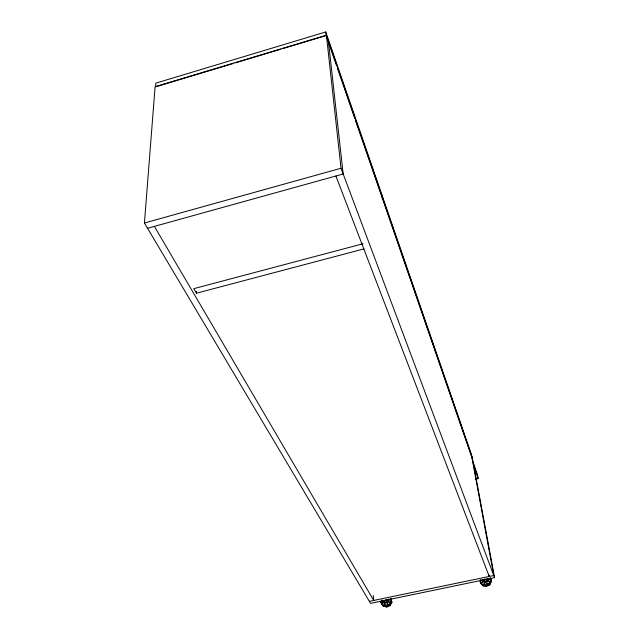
<?xml version="1.0" encoding="UTF-8"?>
<svg xmlns="http://www.w3.org/2000/svg" width="639" height="639" viewBox="0 0 639 639"><rect width="100%" height="100%" fill="white"/><g stroke="black" fill="none" stroke-linecap="round" stroke-linejoin="round"><path stroke-width="0.96" d="M363.95 248.898L196.437 293.213L196.492 291.216M155.581 86.872L155.868 83.134L325.762 31.95L381.587 193.913L382.29 198.09L472.125 458.155L471.486 454.704L381.747 194.376M144.422 223.011L155.093 86.68L326.401 35.169L472.397 458.235L494.578 577.648L370.54 603.376L144.422 223.011L341.026 168.249L326.401 35.169M388.752 598.903L388.001 601.347L386.978 602.265L385.597 599.741M480.344 579.453L480.232 580.42L481.87 580.468L481.974 579.509M484.106 586.059L483.587 584.741L484.035 583.255L484.937 583.439L484.106 586.059L482.741 585.779L481.415 583.431L482.78 582.504L482.245 581.817L480.887 582.752L481.415 584.062L480.616 583.032L480.752 581.833M381.954 604.015L383.32 603.088L382.857 602.409L381.499 603.328L383.376 606.299L384.662 606.579L385.189 605.101M484.266 578.862L485.544 582.113L482.996 581.49L482.357 579.869M482.181 580.731L482.996 581.49M480.616 583.032L480.049 581.61L482.173 584.358L485.824 585.092L489.282 583.455L490.92 580.22L490.209 577.744M489.945 582.353L490.353 581.546L488.859 580.979L488.452 581.778L489.945 582.353L490.448 583.671L489.833 584.885L488.539 585.492L487.861 584.15M490.52 578.359L490.88 579.597L490.369 578.271L488.771 578.734L489.011 579.557L490.608 579.094L491.471 581.658L490.856 582.864L490.353 581.546M382.585 601.379L383.208 602.345L382.434 600.596M386.978 602.265L384.382 602.801L383.168 600.277M384.662 606.579L383.951 605.333L384.47 603.847L385.325 604.039L384.806 605.516L385.525 606.77L386.811 607.05L388.089 606.443L386.811 603.847L387.665 603.448L388.935 606.044L390.221 605.445L390.884 604.238L390.173 602.984M391.324 603.44L390.613 602.186L389.223 601.603L388.784 602.401L391.324 603.44L391.979 602.234L391.02 599.733L389.463 600.189L389.287 599.374M382.218 604.582L380.74 602.194L382.593 604.941L386.036 605.692L389.455 604.087L391.22 600.876L390.701 598.4M485.544 582.113L487.853 580.667L486.902 578.223M487.166 584.589L488.028 584.182L487.341 582.84L486.487 583.239L487.677 585.899L486.383 586.514L485.009 586.235L484.49 584.925L483.587 584.741M387.378 605.197L388.232 604.798M156.531 86.592L233.722 63.381M235.631 62.806L280.417 49.347M282.326 48.772L325.203 35.88M147.553 228.275L343.175 173.992L328.35 40.8M363.04 243.739L193.785 288.66L196.437 293.213M475.312 479.242L478.212 478.595L477.493 474.745L473.116 462.085M369.342 601.363L493.771 575.507L471.598 455.903M381.02 600.995L382.577 601.059M488.42 579.485L487.853 580.667M383.32 602.138L384.486 602.601M154.382 226.382L373.735 600.444L373.24 595.508M382.593 604.941L383.376 606.299M383.057 600.484L384.382 602.801M386.036 605.692L386.811 607.05M381.882 600.021L383.208 602.345M384.319 600.253L385.708 602.777M386.93 599.717L387.801 601.267M389.455 604.087L390.221 605.445M387.13 599.797L388.001 601.347M391.22 600.876L391.979 602.234M390.844 598.919L391.547 600.173L391.284 598.943M388.368 604.702L388.935 606.044M387.53 605.101L388.089 606.443M482.173 584.358L482.741 585.779M482.261 580.068L482.9 581.69M483.3 579.509L483.939 581.131M483.196 579.709L484.154 582.145M485.824 585.092L486.383 586.514M488.028 584.182L488.539 585.492M485.8 578.95L486.838 581.594M489.282 583.455L489.833 584.885M487.741 580.092L487.749 580.124A2.38 2.133 -18.3 0 1 483.26 581.059M490.92 580.22L491.471 581.658M335.914 176.005L489.21 576.458L488.851 574.501M341.026 168.249L494.578 577.648M473.834 465.959L478.212 478.595M336.25 64.795L326.162 35.592L325.762 31.95M337.552 68.565L354.797 118.495M355.444 120.372L382.13 197.627M388.216 600.197A2.348 2.061 -33.6 0 1 384.119 602.114"/></g></svg>
